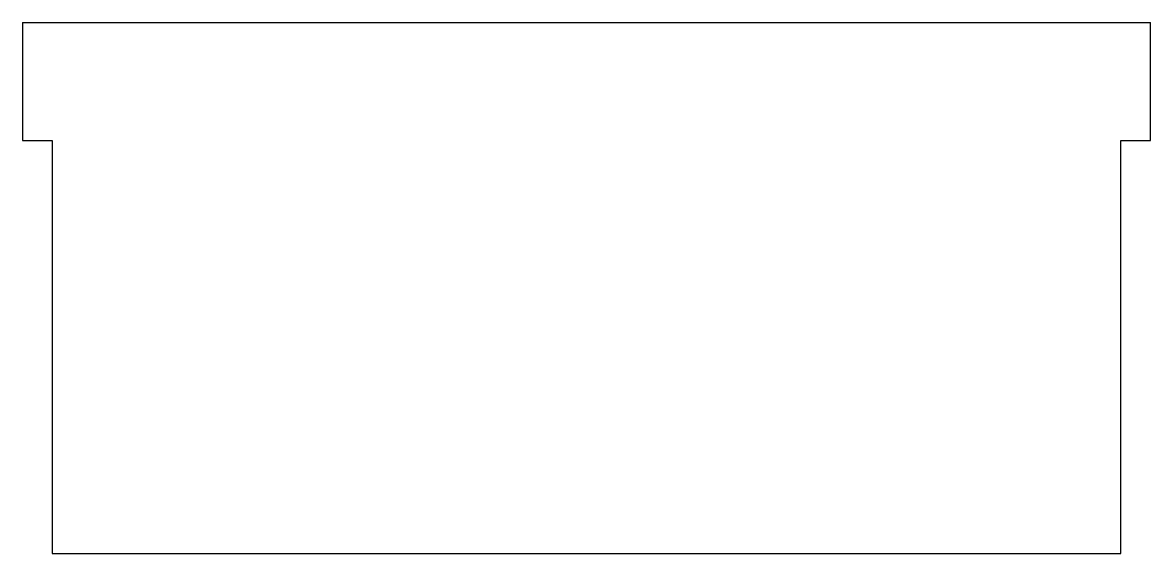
# Model space of a CAD drawing. Header units: millimetres. Extents: x -47.8 to 47.8, y -22.5 to 22.5.
import ezdxf

# ---------------------------------------------------------------- set-up
doc = ezdxf.new("R2010")
doc.units = ezdxf.units.MM

msp = doc.modelspace()

# ---------------------------------------------------------------- linework, layer by layer
for p, q in [((-47.8125, 22.5), (-47.8125, 12.5)), ((-47.8125, 22.5), (47.8125, 22.5)), ((47.8125, 12.5), (47.8125, 22.5)), ((-47.8125, 12.5), (-45.3125, 12.5)), ((-45.3125, 12.5), (-45.3125, -22.5)), ((45.3125, 12.5), (47.8125, 12.5)), ((45.3125, -22.5), (45.3125, 12.5)), ((-45.3125, -22.5), (45.3125, -22.5))]:
    msp.add_line(p, q)

doc.saveas('drawing.dxf')
